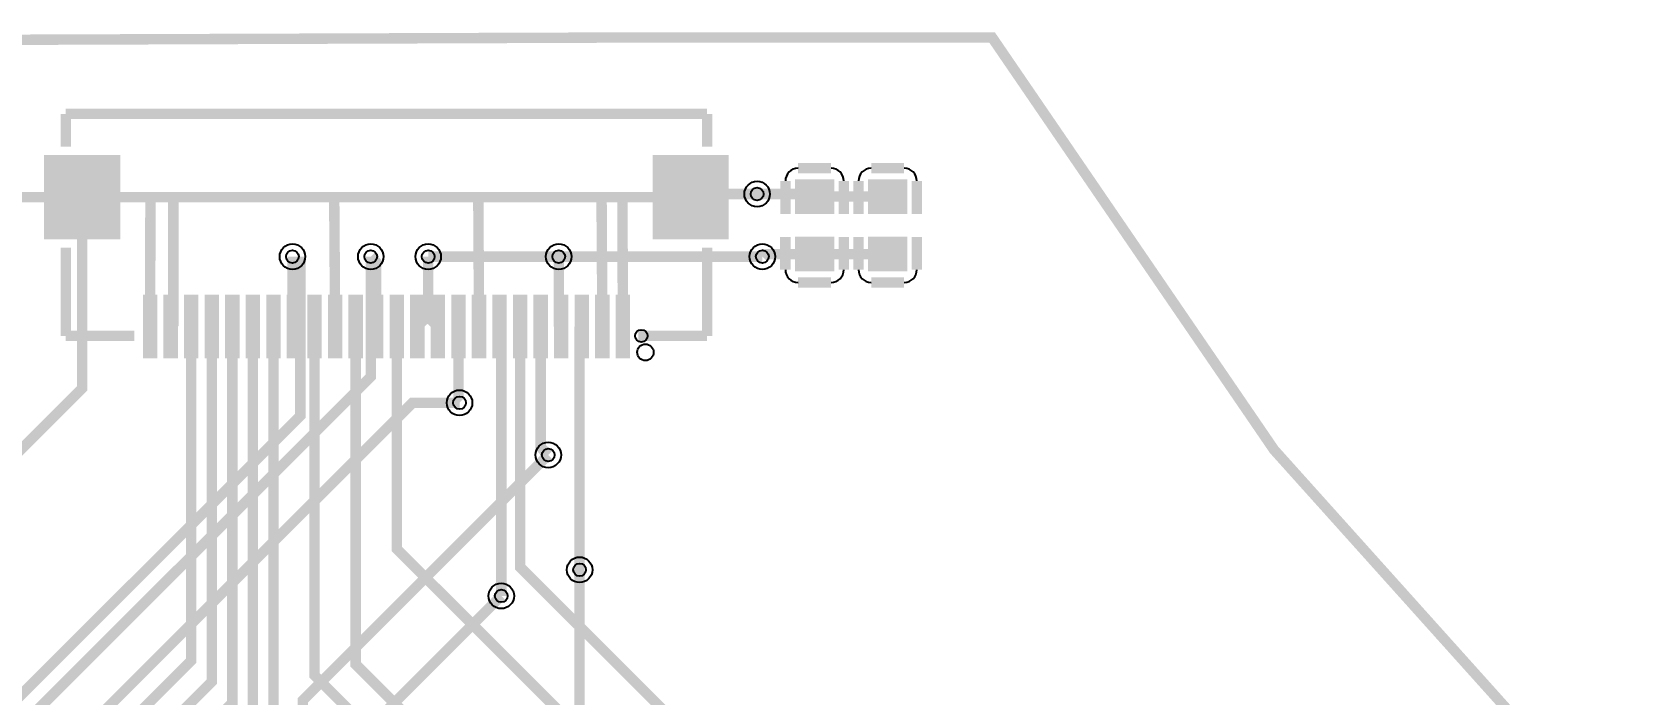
# Model space of a CAD drawing. Header units: millimetres. Extents: x 15.9 to 91, y 37.2 to 108.1.
# Drawn here: x 50.95 to 90.17, y 90.05 to 106.17 of the extents above; entities that cross this region are included whole.
import ezdxf

# ---------------------------------------------------------------- set-up
doc = ezdxf.new("R2010")
doc.units = ezdxf.units.MM
for name, color, linetype, true_color in [('BoardOutLine', 7, 'Continuous', 0xff00ff), ('BottomLayer', 7, 'Continuous', 0x0000ff), ('Document', 7, 'Continuous', 0xffffff), ('Hole', 7, 'Continuous', 0x222222), ('Multi-Layer', 7, 'Continuous', 0xc0c0c0), ('TopLayer', 7, 'Continuous', 0xff0000), ('TopPasteMaskLayer', 7, 'Continuous', 0x808080), ('TopSilkLayer', 7, 'Continuous', 0xffcc00), ('TopSolderMaskLayer', 7, 'Continuous', 0x800080)]:
    doc.layers.add(name, color=color, linetype=linetype, true_color=true_color)

msp = doc.modelspace()

# ---------------------------------------------------------------- hatches: boundary and pattern name
at = {"layer": 'TopLayer'}
for points in [[(51.263, 103.16), (53.063, 103.16), (53.063, 101.16), (51.263, 101.16)], [(67.863, 101.16), (66.063, 101.16), (66.063, 103.16), (67.863, 103.16)], [(69.527, 101.773), (69.527, 102.573), (70.427, 102.573), (70.427, 101.773)], [(71.305, 101.773), (71.305, 102.573), (72.205, 102.573), (72.205, 101.773)], [(69.527, 100.373), (69.527, 101.173), (70.427, 101.173), (70.427, 100.373)], [(71.305, 100.373), (71.305, 101.173), (72.205, 101.173), (72.205, 100.373)], [(53.965, 98.258), (53.665, 98.258), (53.665, 99.758), (53.965, 99.758)], [(54.465, 98.258), (54.165, 98.258), (54.165, 99.758), (54.465, 99.758)], [(54.965, 98.258), (54.665, 98.258), (54.665, 99.758), (54.965, 99.758)], [(55.465, 98.258), (55.165, 98.258), (55.165, 99.758), (55.465, 99.758)], [(55.965, 98.258), (55.665, 98.258), (55.665, 99.758), (55.965, 99.758)], [(56.465, 98.258), (56.165, 98.258), (56.165, 99.758), (56.465, 99.758)], [(56.965, 98.258), (56.665, 98.258), (56.665, 99.758), (56.965, 99.758)], [(57.465, 98.258), (57.165, 98.258), (57.165, 99.758), (57.465, 99.758)], [(57.965, 98.258), (57.665, 98.258), (57.665, 99.758), (57.965, 99.758)], [(58.465, 98.258), (58.165, 98.258), (58.165, 99.758), (58.465, 99.758)], [(58.965, 98.258), (58.665, 98.258), (58.665, 99.758), (58.965, 99.758)], [(59.465, 98.258), (59.165, 98.258), (59.165, 99.758), (59.465, 99.758)], [(59.965, 98.258), (59.665, 98.258), (59.665, 99.758), (59.965, 99.758)], [(60.465, 98.258), (60.165, 98.258), (60.165, 99.758), (60.465, 99.758)], [(60.965, 98.258), (60.665, 98.258), (60.665, 99.758), (60.965, 99.758)], [(61.465, 98.258), (61.165, 98.258), (61.165, 99.758), (61.465, 99.758)], [(61.965, 98.258), (61.665, 98.258), (61.665, 99.758), (61.965, 99.758)], [(62.465, 98.258), (62.165, 98.258), (62.165, 99.758), (62.465, 99.758)], [(62.965, 98.258), (62.665, 98.258), (62.665, 99.758), (62.965, 99.758)], [(63.465, 98.258), (63.165, 98.258), (63.165, 99.758), (63.465, 99.758)], [(63.965, 98.258), (63.665, 98.258), (63.665, 99.758), (63.965, 99.758)], [(64.465, 98.258), (64.165, 98.258), (64.165, 99.758), (64.465, 99.758)], [(64.965, 98.258), (64.665, 98.258), (64.665, 99.758), (64.965, 99.758)], [(65.463, 98.26), (65.163, 98.26), (65.163, 99.76), (65.463, 99.76)]]:
    msp.add_hatch(color=256, dxfattribs=at).paths.add_polyline_path(points)
at = {"layer": 'TopPasteMaskLayer'}
for points in [[(51.263, 103.16), (53.063, 103.16), (53.063, 101.16), (51.263, 101.16)], [(67.863, 101.16), (66.063, 101.16), (66.063, 103.16), (67.863, 103.16)], [(69.527, 101.773), (69.527, 102.573), (70.427, 102.573), (70.427, 101.773)], [(71.305, 101.773), (71.305, 102.573), (72.205, 102.573), (72.205, 101.773)], [(69.527, 100.373), (69.527, 101.173), (70.427, 101.173), (70.427, 100.373)], [(71.305, 100.373), (71.305, 101.173), (72.205, 101.173), (72.205, 100.373)], [(53.965, 98.258), (53.665, 98.258), (53.665, 99.758), (53.965, 99.758)], [(54.465, 98.258), (54.165, 98.258), (54.165, 99.758), (54.465, 99.758)], [(54.965, 98.258), (54.665, 98.258), (54.665, 99.758), (54.965, 99.758)], [(55.465, 98.258), (55.165, 98.258), (55.165, 99.758), (55.465, 99.758)], [(55.965, 98.258), (55.665, 98.258), (55.665, 99.758), (55.965, 99.758)], [(56.465, 98.258), (56.165, 98.258), (56.165, 99.758), (56.465, 99.758)], [(56.965, 98.258), (56.665, 98.258), (56.665, 99.758), (56.965, 99.758)], [(57.465, 98.258), (57.165, 98.258), (57.165, 99.758), (57.465, 99.758)], [(57.965, 98.258), (57.665, 98.258), (57.665, 99.758), (57.965, 99.758)], [(58.465, 98.258), (58.165, 98.258), (58.165, 99.758), (58.465, 99.758)], [(58.965, 98.258), (58.665, 98.258), (58.665, 99.758), (58.965, 99.758)], [(59.465, 98.258), (59.165, 98.258), (59.165, 99.758), (59.465, 99.758)], [(59.965, 98.258), (59.665, 98.258), (59.665, 99.758), (59.965, 99.758)], [(60.465, 98.258), (60.165, 98.258), (60.165, 99.758), (60.465, 99.758)], [(60.965, 98.258), (60.665, 98.258), (60.665, 99.758), (60.965, 99.758)], [(61.465, 98.258), (61.165, 98.258), (61.165, 99.758), (61.465, 99.758)], [(61.965, 98.258), (61.665, 98.258), (61.665, 99.758), (61.965, 99.758)], [(62.465, 98.258), (62.165, 98.258), (62.165, 99.758), (62.465, 99.758)], [(62.965, 98.258), (62.665, 98.258), (62.665, 99.758), (62.965, 99.758)], [(63.465, 98.258), (63.165, 98.258), (63.165, 99.758), (63.465, 99.758)], [(63.965, 98.258), (63.665, 98.258), (63.665, 99.758), (63.965, 99.758)], [(64.465, 98.258), (64.165, 98.258), (64.165, 99.758), (64.465, 99.758)], [(64.965, 98.258), (64.665, 98.258), (64.665, 99.758), (64.965, 99.758)], [(65.463, 98.26), (65.163, 98.26), (65.163, 99.76), (65.463, 99.76)]]:
    msp.add_hatch(color=256, dxfattribs=at).paths.add_polyline_path(points)
at = {"layer": 'TopSolderMaskLayer'}
for points in [[(51.238, 103.185), (53.089, 103.185), (53.089, 101.135), (51.238, 101.135)], [(67.888, 101.135), (66.038, 101.135), (66.038, 103.185), (67.888, 103.185)], [(69.499, 101.751), (69.499, 102.596), (70.456, 102.596), (70.456, 101.751)], [(71.277, 101.751), (71.277, 102.596), (72.234, 102.596), (72.234, 101.751)], [(69.499, 100.351), (69.499, 101.196), (70.456, 101.196), (70.456, 100.351)], [(71.277, 100.351), (71.277, 101.196), (72.234, 101.196), (72.234, 100.351)], [(53.99, 98.233), (53.64, 98.233), (53.64, 99.784), (53.99, 99.784)], [(54.49, 98.233), (54.14, 98.233), (54.14, 99.784), (54.49, 99.784)], [(54.99, 98.233), (54.64, 98.233), (54.64, 99.784), (54.99, 99.784)], [(55.49, 98.233), (55.14, 98.233), (55.14, 99.784), (55.49, 99.784)], [(55.99, 98.233), (55.64, 98.233), (55.64, 99.784), (55.99, 99.784)], [(56.49, 98.233), (56.14, 98.233), (56.14, 99.784), (56.49, 99.784)], [(56.99, 98.233), (56.64, 98.233), (56.64, 99.784), (56.99, 99.784)], [(57.49, 98.233), (57.14, 98.233), (57.14, 99.784), (57.49, 99.784)], [(57.99, 98.233), (57.64, 98.233), (57.64, 99.784), (57.99, 99.784)], [(58.49, 98.233), (58.14, 98.233), (58.14, 99.784), (58.49, 99.784)], [(58.99, 98.233), (58.64, 98.233), (58.64, 99.784), (58.99, 99.784)], [(59.49, 98.233), (59.14, 98.233), (59.14, 99.784), (59.49, 99.784)], [(59.99, 98.233), (59.64, 98.233), (59.64, 99.784), (59.99, 99.784)], [(60.49, 98.233), (60.14, 98.233), (60.14, 99.784), (60.49, 99.784)], [(60.99, 98.233), (60.64, 98.233), (60.64, 99.784), (60.99, 99.784)], [(61.49, 98.233), (61.14, 98.233), (61.14, 99.784), (61.49, 99.784)], [(61.99, 98.233), (61.64, 98.233), (61.64, 99.784), (61.99, 99.784)], [(62.49, 98.233), (62.14, 98.233), (62.14, 99.784), (62.49, 99.784)], [(62.99, 98.233), (62.64, 98.233), (62.64, 99.784), (62.99, 99.784)], [(63.49, 98.233), (63.14, 98.233), (63.14, 99.784), (63.49, 99.784)], [(63.99, 98.233), (63.64, 98.233), (63.64, 99.784), (63.99, 99.784)], [(64.49, 98.233), (64.14, 98.233), (64.14, 99.784), (64.49, 99.784)], [(64.99, 98.233), (64.64, 98.233), (64.64, 99.784), (64.99, 99.784)], [(65.488, 98.235), (65.138, 98.235), (65.138, 99.785), (65.488, 99.785)]]:
    msp.add_hatch(color=256, dxfattribs=at).paths.add_polyline_path(points)

# ---------------------------------------------------------------- linework, layer by layer
at = {"layer": 'BoardOutLine', "const_width": 0.254}
msp.add_lwpolyline([(31.496, 105.918), (65.659, 106.045), (74.295, 106.045), (81.153, 96.012), (90.043, 86.106), (90.043, 49.149), (61.341, 49.149), (52.832, 37.338), (41.021, 37.465), (31.623, 49.53), (16.002, 49.53), (16.002, 53.848), (16.002, 61.722), (28.575, 75.565), (21.971, 78.74), (21.971, 96.274), (31.496, 105.918)], close=True, dxfattribs=at)
at = {"layer": 'BottomLayer', "const_width": 0.254}
for points in [[(59.182, 100.711), (59.182, 97.79), (41.529, 80.137), (38.862, 80.137)], [(39.053, 81.407), (39.18, 81.534), (42.164, 81.534), (57.468, 96.838), (57.468, 100.711)], [(63.754, 100.711), (60.579, 100.711)], [(68.707, 100.711), (63.754, 100.711)], [(61.341, 97.155), (60.198, 97.155), (40.894, 77.851), (38.862, 77.851)], [(63.5, 95.885), (57.531, 89.916), (57.531, 87.122), (47.625, 77.216), (38.608, 77.216), (37.973, 76.581), (37.973, 76.073), (38.862, 75.184), (38.862, 75.057)], [(38.862, 76.327), (38.862, 75.946), (51.054, 75.946), (64.262, 89.154), (64.262, 93.091)], [(62.357, 92.456), (58.166, 88.265), (58.166, 83.947), (50.8, 76.581), (42.164, 76.581)]]:
    msp.add_lwpolyline(points, dxfattribs=at)
at = {"layer": 'Document'}
msp.add_circle((65.763, 98.784), 0.15, dxfattribs=at)
at = {"layer": 'Hole'}
for centre in [(68.58, 102.235), (57.277, 100.711), (59.182, 100.711), (60.579, 100.711), (63.754, 100.711), (68.707, 100.711), (61.341, 97.155), (63.5, 95.885), (64.262, 93.091), (62.357, 92.456)]:
    msp.add_circle(centre, 0.155, dxfattribs=at)
at = {"layer": 'Multi-Layer'}
for centre in [(68.58, 102.235), (57.277, 100.711), (59.182, 100.711), (60.579, 100.711), (63.754, 100.711), (68.707, 100.711), (61.341, 97.155), (63.5, 95.885), (64.262, 93.091), (62.357, 92.456)]:
    msp.add_circle(centre, 0.31, dxfattribs=at)
at = {"layer": 'TopLayer', "const_width": 0.254}
for points in [[(48.654, 103.701), (50.195, 102.16), (52.163, 102.16)], [(48.654, 93.999), (52.163, 97.509), (52.163, 102.16)], [(66.963, 102.16), (52.163, 102.16)], [(53.815, 99.009), (53.823, 102.159)], [(54.315, 99.009), (54.38, 99.074), (54.38, 102.16)], [(58.316, 99.009), (58.293, 102.159)], [(61.816, 99.009), (61.798, 102.159)], [(64.816, 99.009), (64.796, 102.159)], [(65.314, 99.009), (65.304, 102.159)], [(66.963, 102.16), (67.038, 102.235), (68.58, 102.235)], [(69.977, 102.173), (69.915, 102.235), (68.58, 102.235)], [(71.755, 102.173), (69.977, 102.173)], [(57.315, 99.009), (57.277, 99.046), (57.277, 100.711)], [(59.315, 99.009), (59.315, 100.578), (59.182, 100.711)], [(60.315, 99.009), (60.579, 99.273), (60.579, 100.711)], [(60.815, 99.009), (60.579, 99.244), (60.579, 100.711)], [(63.815, 99.009), (63.754, 99.069), (63.754, 100.711)], [(68.707, 100.711), (68.769, 100.773), (69.977, 100.773)], [(69.977, 100.773), (71.755, 100.773)], [(52.578, 88.646), (54.815, 90.883), (54.815, 99.009)], [(53.594, 88.646), (55.315, 90.367), (55.315, 99.009)], [(54.61, 88.646), (55.815, 89.851), (55.815, 99.009)], [(55.626, 88.646), (56.315, 89.335), (56.315, 99.009)], [(56.815, 99.009), (56.815, 88.946), (56.515, 88.646)], [(57.815, 99.009), (57.815, 90.521), (59.69, 88.646)], [(60.96, 88.646), (58.815, 90.791), (58.815, 99.008)], [(59.815, 99.008), (59.815, 93.601), (64.77, 88.646)], [(61.341, 97.155), (61.315, 97.181), (61.315, 99.008)], [(62.315, 99.009), (62.357, 98.966), (62.357, 92.456)], [(67.961, 88.011), (62.815, 93.157), (62.815, 99.009)], [(63.5, 95.885), (63.315, 96.07), (63.315, 99.009)], [(64.315, 99.009), (64.262, 98.956), (64.262, 93.091)]]:
    msp.add_lwpolyline(points, dxfattribs=at)
at = {"layer": 'TopSilkLayer', "const_width": 0.254}
for points in [[(51.763, 104.184), (67.363, 104.184)], [(51.763, 104.184), (51.763, 103.391)], [(67.363, 104.184), (67.363, 103.391)], [(69.577, 102.863), (70.377, 102.863)], [(71.355, 102.863), (72.155, 102.863)], [(69.268, 101.753), (69.268, 102.553)], [(70.687, 101.753), (70.687, 102.553)], [(71.046, 101.753), (71.046, 102.553)], [(72.465, 101.753), (72.465, 102.553)], [(69.267, 101.193), (69.267, 100.393)], [(70.687, 101.193), (70.687, 100.393)], [(71.045, 101.193), (71.045, 100.393)], [(72.465, 101.193), (72.465, 100.393)], [(51.763, 100.929), (51.763, 98.784)], [(67.363, 100.929), (67.363, 98.784)], [(70.377, 100.083), (69.577, 100.083)], [(72.155, 100.083), (71.355, 100.083)], [(51.763, 98.784), (53.434, 98.784)], [(65.694, 98.784), (67.363, 98.784)]]:
    msp.add_lwpolyline(points, dxfattribs=at)
at = {"layer": 'TopSilkLayer'}
msp.add_circle((65.863, 98.384), 0.2, dxfattribs=at)
for centre, start, end in [((69.577, 102.553), 90, 180), ((70.377, 102.553), 0, 90), ((71.355, 102.553), 90, 180), ((72.155, 102.553), 0, 90), ((69.577, 100.393), 180.0047, 270), ((70.377, 100.393), 270, 359.9953), ((71.355, 100.393), 180.0047, 270), ((72.155, 100.393), 270, 359.9953)]:
    msp.add_arc(centre, 0.31, start, end, dxfattribs=at)

doc.saveas('drawing.dxf')
